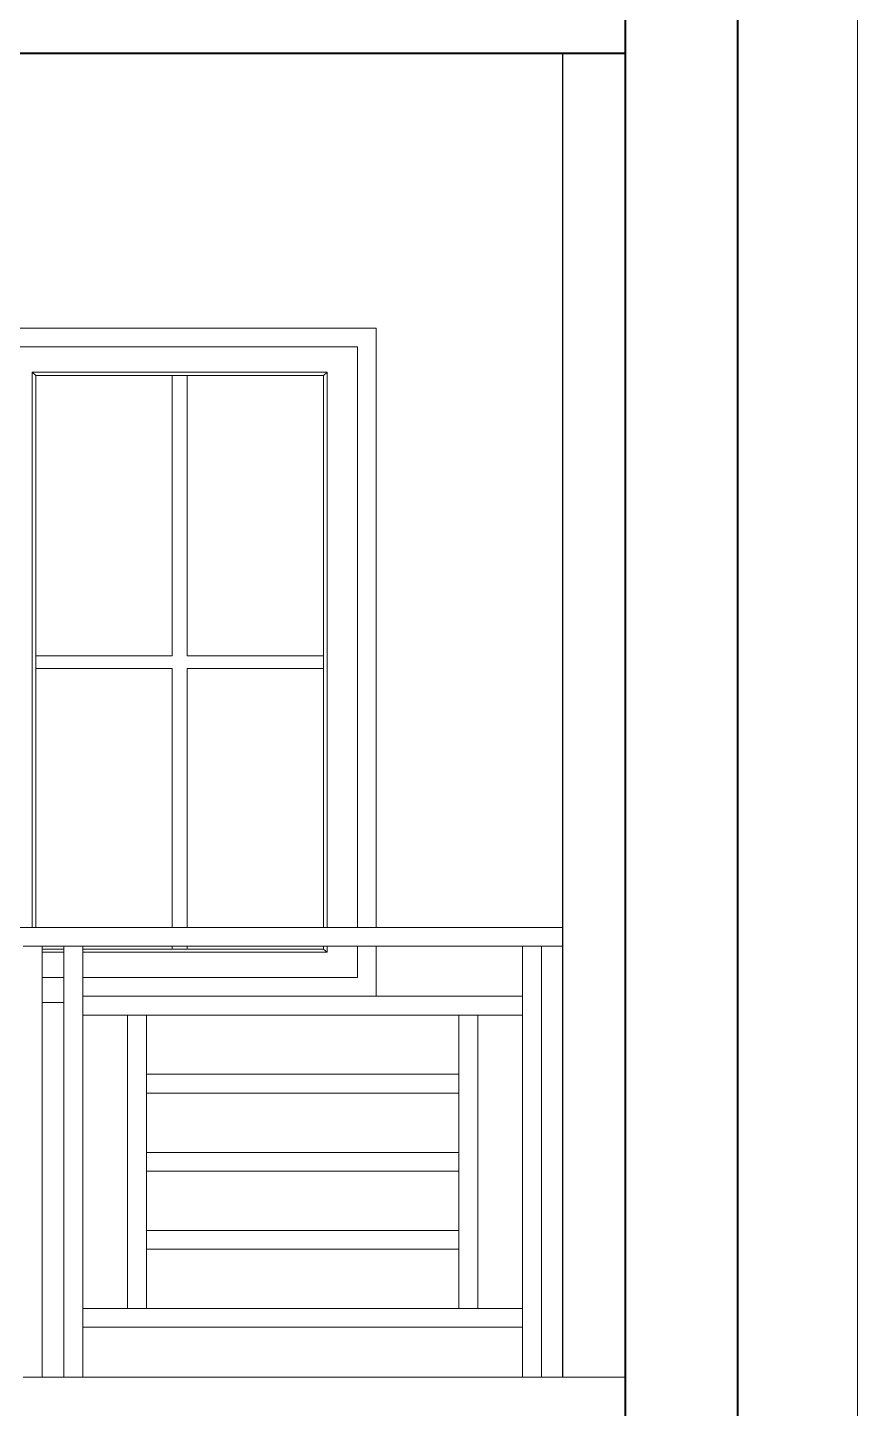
# Model space of a CAD drawing. Header units: inches. Extents: x 137851 to 141026, y -21374 to -19129.
# Drawn here: x 139616.3 to 139682.7, y -20946.2 to -20835.7 of the extents above; entities that cross this region are included whole.
import ezdxf

# ---------------------------------------------------------------- set-up
doc = ezdxf.new("R2010")
doc.units = ezdxf.units.IN
doc.header["$LTSCALE"] = 0.5
doc.header["$MEASUREMENT"] = 0
for name, color, linetype, lineweight in [('PARAPET', 50, 'Continuous', 13), ('wall', 1, 'Continuous', 40), ('wall light', 6, 'Continuous', 25), ('window', 4, 'Continuous', 13)]:
    doc.layers.add(name, color=color, linetype=linetype, lineweight=lineweight)

msp = doc.modelspace()

# ---------------------------------------------------------------- linework, layer by layer
at = {"layer": 'PARAPET'}
for p, q in [((139682.73, -20828.73), (139682.73, -21201.73)), ((139616.93, -20907.73), (139579.25, -20907.73)), ((139619.17, -20907.73), (139616.93, -20907.73)), ((139627.84, -20907.73), (139619.17, -20907.73)), ((139644.19, -20907.73), (139627.84, -20907.73)), ((139659.15, -20907.73), (139644.19, -20907.73)), ((139659.15, -20907.73), (139659.15, -20909.23)), ((139619.17, -20909.23), (139615.92, -20909.23)), ((139617.45, -20909.45), (139617.45, -20909.23)), ((139617.45, -20943.73), (139617.45, -20909.45)), ((139620.7, -20909.23), (139619.17, -20909.23)), ((139619.17, -20943.73), (139619.17, -20909.23)), ((139620.7, -20943.73), (139620.7, -20909.23)), ((139620.7, -20909.23), (139644.19, -20909.23)), ((139644.19, -20909.23), (139655.91, -20909.23)), ((139657.44, -20909.23), (139655.91, -20909.23)), ((139655.91, -20943.73), (139655.91, -20909.23)), ((139657.44, -20943.73), (139657.44, -20909.23)), ((139657.44, -20909.23), (139659.15, -20909.23)), ((139644.19, -20913.23), (139620.7, -20913.23)), ((139655.91, -20913.23), (139644.19, -20913.23)), ((139617.45, -20913.73), (139619.17, -20913.73)), ((139620.7, -20914.73), (139652.34, -20914.73)), ((139624.27, -20938.23), (139624.27, -20914.73)), ((139625.8, -20919.48), (139625.8, -20914.73)), ((139650.8, -20938.23), (139650.8, -20914.73)), ((139652.34, -20938.23), (139652.34, -20914.73)), ((139652.34, -20914.73), (139655.91, -20914.73)), ((139625.8, -20938.23), (139625.8, -20919.48)), ((139650.8, -20919.48), (139625.8, -20919.48)), ((139625.8, -20920.98), (139650.8, -20920.98)), ((139650.8, -20925.73), (139625.8, -20925.73)), ((139625.8, -20927.23), (139650.8, -20927.23)), ((139650.8, -20931.98), (139625.8, -20931.98)), ((139625.8, -20933.48), (139650.8, -20933.48)), ((139652.34, -20938.23), (139620.7, -20938.23)), ((139655.91, -20938.23), (139652.34, -20938.23)), ((139620.7, -20939.73), (139655.91, -20939.73)), ((139664.15, -20943.73), (139615.92, -20943.73))]:
    msp.add_line(p, q, dxfattribs=at)
at = {"layer": 'wall'}
for p, q in [((139673.15, -21063.73), (139673.15, -20739.73)), ((139664.15, -21063.73), (139664.15, -20748.73)), ((139664.15, -20837.73), (139543.19, -20837.73))]:
    msp.add_line(p, q, dxfattribs=at)
at = {"layer": 'wall light'}
msp.add_line((139659.15, -20943.73), (139659.15, -20837.73), dxfattribs=at)
at = {"layer": 'window'}
for p, q in [((139584.19, -20859.73), (139644.19, -20859.73)), ((139644.19, -20907.73), (139644.19, -20859.73)), ((139585.69, -20861.23), (139642.69, -20861.23)), ((139642.69, -20861.23), (139642.69, -20907.73)), ((139616.63, -20907.73), (139616.63, -20863.25)), ((139616.63, -20863.25), (139640.26, -20863.25)), ((139616.93, -20863.51), (139616.63, -20863.25)), ((139616.93, -20907.73), (139616.93, -20863.51)), ((139639.96, -20863.51), (139616.93, -20863.51)), ((139627.84, -20863.51), (139627.84, -20885.97)), ((139629.05, -20863.51), (139629.05, -20885.97)), ((139639.96, -20863.51), (139640.26, -20863.25)), ((139639.96, -20863.51), (139639.96, -20907.73)), ((139640.26, -20863.25), (139640.26, -20907.73)), ((139616.93, -20885.97), (139627.84, -20885.97)), ((139629.05, -20885.97), (139639.96, -20885.97)), ((139616.93, -20886.99), (139627.84, -20886.99)), ((139627.84, -20886.99), (139627.84, -20907.73)), ((139629.05, -20886.99), (139639.96, -20886.99)), ((139629.05, -20886.99), (139629.05, -20907.73)), ((139619.17, -20909.45), (139617.45, -20909.45)), ((139619.17, -20909.71), (139617.45, -20909.71)), ((139639.96, -20909.45), (139620.7, -20909.45)), ((139640.26, -20909.71), (139620.7, -20909.71)), ((139627.84, -20909.23), (139627.84, -20909.45)), ((139629.05, -20909.23), (139629.05, -20909.45)), ((139639.96, -20909.23), (139639.96, -20909.45)), ((139639.96, -20909.45), (139640.26, -20909.71)), ((139640.26, -20909.23), (139640.26, -20909.71)), ((139642.69, -20909.23), (139642.69, -20911.73)), ((139644.19, -20913.23), (139644.19, -20909.23)), ((139619.17, -20911.73), (139617.45, -20911.73)), ((139642.69, -20911.73), (139620.7, -20911.73))]:
    msp.add_line(p, q, dxfattribs=at)

doc.saveas('drawing.dxf')
